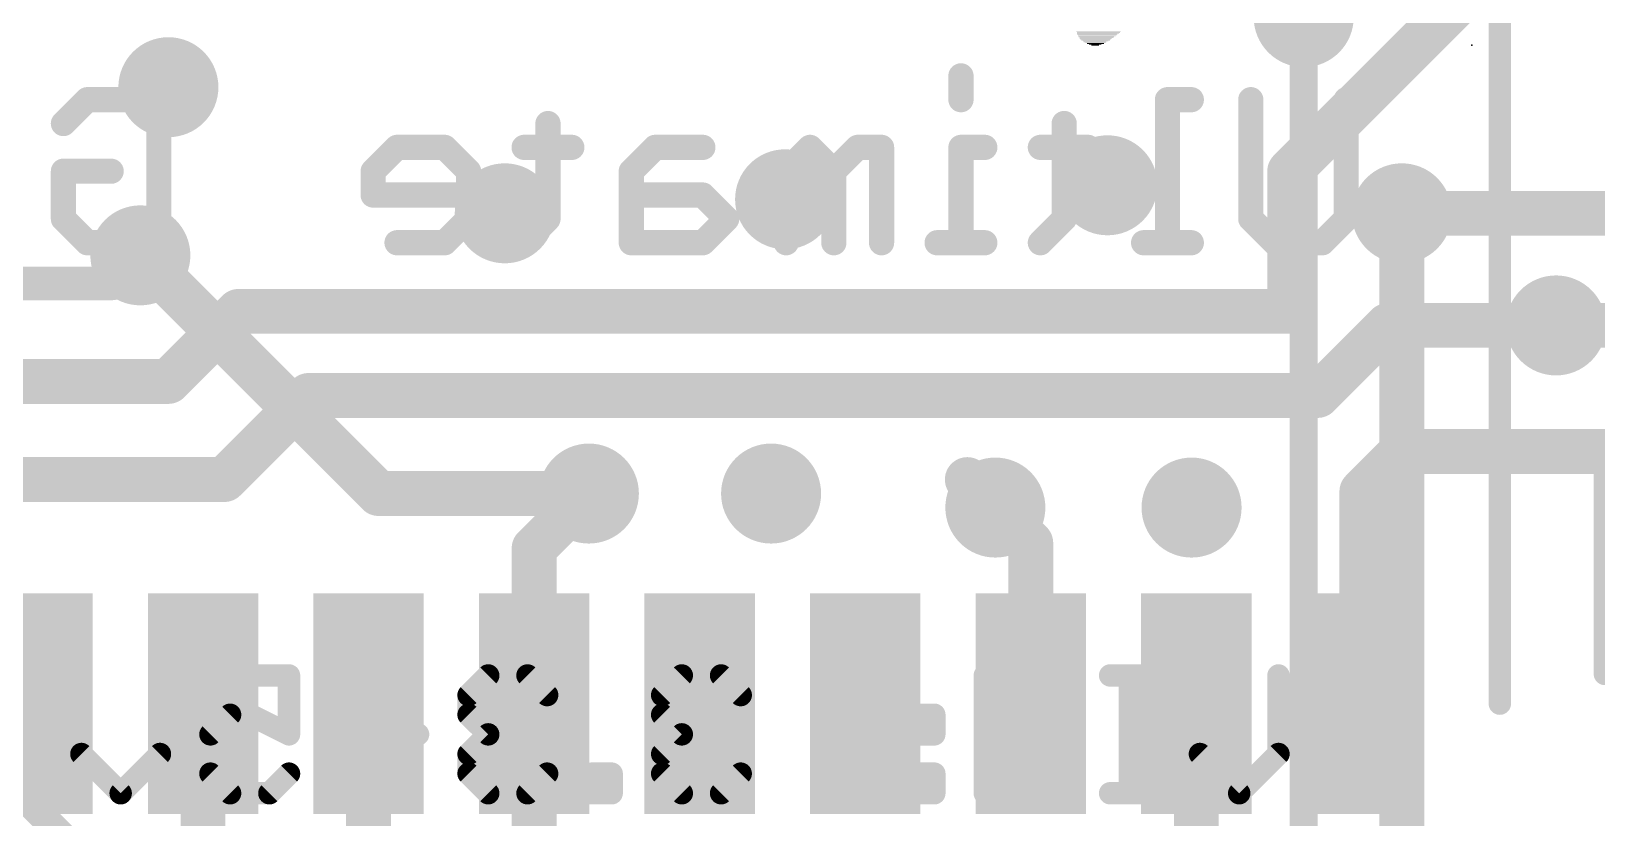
# Model space of a CAD drawing. Extents: x -2.5 to 35.7, y -0.6 to 34.3.
# Drawn here: x 6.89 to 21.07, y 8.49 to 15.62 of the extents above; entities that cross this region are included whole.
import ezdxf

# ---------------------------------------------------------------- set-up
doc = ezdxf.new("R2010")
doc.units = 0
for name, color, linetype in [('1', 12, 'CONTINUOUS'), ('16', 132, 'CONTINUOUS'), ('18', 110, 'CONTINUOUS'), ('21', 40, 'CONTINUOUS'), ('22', 6, 'CONTINUOUS'), ('24', 53, 'CONTINUOUS')]:
    doc.layers.add(name, color=color, linetype=linetype)

# ---------------------------------------------------------------- blocks, each defined once
blk = doc.blocks.new('RECT')
blk.add_solid([(-0.5, -0.5), (0.5, -0.5), (-0.5, 0.5), (0.5, 0.5)])
blk = doc.blocks.new('ROUNDV')
at = {"const_width": 0.5}
blk.add_lwpolyline([(0, -0.25, 1), (0, 0.25, 1), (0, -0.25)], format="xyb", dxfattribs=at)

msp = doc.modelspace()

# ---------------------------------------------------------------- linework, layer by layer
at = {"layer": '1'}
for points, const_width in [([(18.288, 14.351), (19.981, 16.044)], 0.4064), ([(18.288, 13.081), (18.288, 14.351)], 0.4064), ([(21.68, 13.97), (19.304, 13.97)], 0.4064), ([(7.62, 13.335), (7.874, 13.589)], 0.3048), ([(4.191, 13.335), (7.62, 13.335)], 0.3048), ([(8.128, 12.446), (8.763, 13.081)], 0.4064), ([(8.763, 13.081), (18.288, 13.081)], 0.4064), ([(19.177, 12.954), (18.542, 12.319)], 0.4064), ([(19.177, 12.954), (20.701, 12.954)], 0.4064), ([(5.334, 12.446), (8.128, 12.446)], 0.4064), ([(9.398, 12.319), (8.636, 11.557)], 0.4064), ([(18.542, 12.319), (9.398, 12.319)], 0.4064), ([(18.942, 11.449), (19.304, 11.811)], 0.4064), ([(19.304, 11.811), (21.59, 11.811)], 0.4064), ([(8.636, 11.557), (5.969, 11.557)], 0.4064), ([(11.442, 10.934), (11.938, 11.43)], 0.4064), ([(18.942, 9.526), (18.942, 11.449)], 0.4064), ([(15.942, 10.982), (15.621, 11.303)], 0.4064), ([(11.442, 9.526), (11.442, 10.934)], 0.4064), ([(15.942, 9.526), (15.942, 10.982)], 0.4064), ([(8.442, 8.188), (8.442, 9.526)], 0.4064), ([(9.942, 7.656), (9.942, 9.526)], 0.4064), ([(11.442, 7.378), (11.442, 9.526)], 0.4064), ([(17.442, 7.79), (17.442, 9.526)], 0.4064)]:
    msp.add_lwpolyline(points, dxfattribs=dict(at, const_width=const_width))
for points, const_width in [([(18.3896, 14.351, 1), (18.1864, 14.351)], 0.2032), ([(18.2162, 14.4228, 1), (18.3598, 14.2792)], 0.2032), ([(19.304, 14.0716, 1), (19.304, 13.8684)], 0.2032), ([(7.9279, 13.5351, 1), (7.8201, 13.6429)], 0.1524), ([(7.62, 13.2588, 1), (7.62, 13.4112)], 0.1524), ([(7.5661, 13.3889, 1), (7.6739, 13.2811)], 0.1524), ([(8.763, 13.1826, 1), (8.763, 12.9794)], 0.2032), ([(8.8348, 13.0092, 1), (8.6912, 13.1528)], 0.2032), ([(18.288, 12.9794, 1), (18.288, 13.1826)], 0.2032), ([(18.1864, 13.081, 1), (18.3896, 13.081)], 0.2032), ([(19.177, 13.0556, 1), (19.177, 12.8524)], 0.2032), ([(19.2488, 12.8822, 1), (19.1052, 13.0258)], 0.2032), ([(20.701, 12.8524, 1), (20.701, 13.0556)], 0.2032), ([(8.128, 12.3444, 1), (8.128, 12.5476)], 0.2032), ([(8.0562, 12.5178, 1), (8.1998, 12.3742)], 0.2032), ([(9.398, 12.4206, 1), (9.398, 12.2174)], 0.2032), ([(9.4698, 12.2472, 1), (9.3262, 12.3908)], 0.2032), ([(18.4702, 12.3908, 1), (18.6138, 12.2472)], 0.2032), ([(18.542, 12.2174, 1), (18.542, 12.4206)], 0.2032), ([(19.304, 11.9126, 1), (19.304, 11.7094)], 0.2032), ([(19.3758, 11.7392, 1), (19.2322, 11.8828)], 0.2032), ([(8.5642, 11.6288, 1), (8.7078, 11.4852)], 0.2032), ([(8.636, 11.4554, 1), (8.636, 11.6586)], 0.2032), ([(12.0098, 11.3582, 1), (11.8662, 11.5018)], 0.2032), ([(19.0436, 11.449, 1), (18.8404, 11.449)], 0.2032), ([(15.6928, 11.3748, 1), (15.5492, 11.2312)], 0.2032), ([(18.8702, 11.5208, 1), (19.0138, 11.3772)], 0.2032), ([(11.5436, 10.934, 1), (11.3404, 10.934)], 0.2032), ([(11.3702, 11.0058, 1), (11.5138, 10.8622)], 0.2032), ([(16.0436, 10.982, 1), (15.8404, 10.982)], 0.2032), ([(15.8702, 10.9102, 1), (16.0138, 11.0538)], 0.2032), ([(8.5436, 9.526, 1), (8.3404, 9.526)], 0.2032), ([(10.0436, 9.526, 1), (9.8404, 9.526)], 0.2032), ([(11.5436, 9.526, 1), (11.3404, 9.526)], 0.2032), ([(17.5436, 9.526, 1), (17.3404, 9.526)], 0.2032), ([(11.3404, 9.526, 1), (11.5436, 9.526)], 0.2032), ([(15.8404, 9.526, 1), (16.0436, 9.526)], 0.2032), ([(18.8404, 9.526, 1), (19.0436, 9.526)], 0.2032)]:
    msp.add_lwpolyline(points, format="xyb", dxfattribs=dict(at, const_width=const_width))
at = {"layer": '16'}
for points, const_width in [([(18.415, 15.748), (18.415, 7.112)], 0.254), ([(19.304, 7.874), (19.304, 13.97)], 0.4064), ([(7.874, 13.589), (10.033, 11.43)], 0.4064), ([(20.701, 12.954), (22.479, 12.954)], 0.4064), ([(3.81, 11.684), (7.62, 7.874)], 0.254), ([(10.033, 11.43), (11.938, 11.43)], 0.4064), ([(15.621, 11.303), (15.367, 11.557)], 0.4064)]:
    msp.add_lwpolyline(points, dxfattribs=dict(at, const_width=const_width))
at = {"layer": '16', "const_width": 0.2032}
for points in [[(19.4056, 13.97, 1), (19.2024, 13.97)], [(7.9458, 13.6608, 1), (7.8022, 13.5172)], [(20.701, 13.0556, 1), (20.701, 12.8524)], [(10.033, 11.5316, 1), (10.033, 11.3284)], [(11.938, 11.3284, 1), (11.938, 11.5316)], [(15.4388, 11.6288, 1), (15.2952, 11.4852)], [(9.9612, 11.3582, 1), (10.1048, 11.5018)], [(15.5492, 11.2312, 1), (15.6928, 11.3748)]]:
    msp.add_lwpolyline(points, format="xyb", dxfattribs=at)
at = {"layer": '21', "const_width": 0.2032}
for points in [[(20.192, 25.526), (20.192, 9.526)], [(21.144, 9.795), (21.144, 11.795)]]:
    msp.add_lwpolyline(points, dxfattribs=at)
at = {"layer": '21', "const_width": 0.1016}
for points in [[(21.1948, 11.795, 1), (21.0932, 11.795)], [(21.0932, 9.795, 1), (21.1948, 9.795)], [(20.1412, 9.526, 1), (20.2428, 9.526)]]:
    msp.add_lwpolyline(points, format="xyb", dxfattribs=at)
at = {"layer": '22'}
for points, const_width in [([(15.3666, 15.2159, 1), (15.2523, 15.2159)], 0.1143), ([(7.3931, 15.057, 1), (7.3931, 14.9427)], 0.1143), ([(7.4335, 14.9594, 1), (7.3527, 15.0402)], 0.1143), ([(7.8657, 15.0402, 1), (7.7849, 14.9594)], 0.1143), ([(7.8253, 14.9427, 1), (7.8253, 15.057)], 0.1143), ([(15.2523, 14.9998, 1), (15.3666, 14.9998)], 0.1143), ([(17.1805, 15.057, 1), (17.1805, 14.9427)], 0.1143), ([(17.2376, 14.9998, 1), (17.1233, 14.9998)], 0.1143), ([(17.3966, 14.9427, 1), (17.3966, 15.057)], 0.1143), ([(17.9927, 14.9998, 1), (17.8784, 14.9998)], 0.1143), ([(18.857, 14.9998, 1), (18.7427, 14.9998)], 0.1143), ([(8.0985, 14.7837, 1), (7.9842, 14.7837)], 0.1143), ([(11.6245, 14.7837, 1), (11.5102, 14.7837)], 0.1143), ([(16.3021, 14.7837, 1), (16.1878, 14.7837)], 0.1143), ([(7.1366, 14.8241, 1), (7.2175, 14.7433)], 0.1143), ([(8.001, 14.7433, 1), (8.0818, 14.8241)], 0.1143), ([(10.1997, 14.6248, 1), (10.1997, 14.5105)], 0.1143), ([(10.2401, 14.5272, 1), (10.1593, 14.608)], 0.1143), ([(10.6723, 14.608, 1), (10.5915, 14.5272)], 0.1143), ([(10.6319, 14.5105, 1), (10.6319, 14.6248)], 0.1143), ([(11.3513, 14.6248, 1), (11.3513, 14.5105)], 0.1143), ([(11.7835, 14.5105, 1), (11.7835, 14.6248)], 0.1143), ([(12.5385, 14.6248, 1), (12.5385, 14.5105)], 0.1143), ([(12.5789, 14.5272, 1), (12.4981, 14.608)], 0.1143), ([(12.9707, 14.5105, 1), (12.9707, 14.6248)], 0.1143), ([(13.9822, 14.608, 1), (13.9014, 14.5272)], 0.1143), ([(13.9822, 14.5272, 1), (13.9014, 14.608)], 0.1143), ([(14.3739, 14.6248, 1), (14.3739, 14.5105)], 0.1143), ([(14.4143, 14.5272, 1), (14.3335, 14.608)], 0.1143), ([(14.6472, 14.5676, 1), (14.5329, 14.5676)], 0.1143), ([(14.59, 14.5105, 1), (14.59, 14.6248)], 0.1143), ([(15.3666, 14.5676, 1), (15.2523, 14.5676)], 0.1143), ([(15.3095, 14.6248, 1), (15.3095, 14.5105)], 0.1143), ([(15.5255, 14.5105, 1), (15.5255, 14.6248)], 0.1143), ([(16.0289, 14.6248, 1), (16.0289, 14.5105)], 0.1143), ([(16.4611, 14.5105, 1), (16.4611, 14.6248)], 0.1143), ([(7.2342, 14.3516, 1), (7.1199, 14.3516)], 0.1143), ([(7.1771, 14.4087, 1), (7.1771, 14.2944)], 0.1143), ([(7.6092, 14.2944, 1), (7.6092, 14.4087)], 0.1143), ([(9.9432, 14.392, 1), (10.024, 14.3111)], 0.1143), ([(10.0408, 14.3516, 1), (9.9265, 14.3516)], 0.1143), ([(10.9051, 14.3516, 1), (10.7908, 14.3516)], 0.1143), ([(10.8075, 14.3111, 1), (10.8884, 14.392)], 0.1143), ([(12.3796, 14.3516, 1), (12.2653, 14.3516)], 0.1143), ([(12.282, 14.392, 1), (12.3628, 14.3111)], 0.1143), ([(13.7828, 14.3516, 1), (13.6685, 14.3516)], 0.1143), ([(13.6853, 14.392, 1), (13.7661, 14.3111)], 0.1143), ([(14.215, 14.3516, 1), (14.1007, 14.3516)], 0.1143), ([(14.1174, 14.392, 1), (14.1983, 14.3111)], 0.1143), ([(14.1174, 14.3111, 1), (14.1983, 14.392)], 0.1143), ([(9.9836, 14.1926, 1), (9.9836, 14.0783)], 0.1143), ([(9.9265, 14.1355, 1), (10.0408, 14.1355)], 0.1143), ([(10.8479, 14.0783, 1), (10.8479, 14.1926)], 0.1143), ([(12.3224, 14.1926, 1), (12.3224, 14.0783)], 0.1143), ([(13.0111, 14.1759, 1), (12.9302, 14.0951)], 0.1143), ([(12.9707, 14.0783, 1), (12.9707, 14.1926)], 0.1143), ([(7.2175, 13.9598, 1), (7.1366, 13.879)], 0.1143), ([(7.1199, 13.9194, 1), (7.2342, 13.9194)], 0.1143), ([(7.9842, 13.9194, 1), (8.0985, 13.9194)], 0.1143), ([(8.0818, 13.879, 1), (8.001, 13.9598)], 0.1143), ([(10.7908, 13.9194, 1), (10.9051, 13.9194)], 0.1143), ([(10.8884, 13.879, 1), (10.8075, 13.9598)], 0.1143), ([(11.5102, 13.9194, 1), (11.6245, 13.9194)], 0.1143), ([(11.6078, 13.879, 1), (11.527, 13.9598)], 0.1143), ([(13.2272, 13.879, 1), (13.1463, 13.9598)], 0.1143), ([(13.1463, 13.879, 1), (13.2272, 13.9598)], 0.1143), ([(16.1878, 13.9194, 1), (16.3021, 13.9194)], 0.1143), ([(16.2854, 13.879, 1), (16.2046, 13.9598)], 0.1143), ([(17.9759, 13.9598, 1), (17.8951, 13.879)], 0.1143), ([(17.8784, 13.9194, 1), (17.9927, 13.9194)], 0.1143), ([(18.7427, 13.9194, 1), (18.857, 13.9194)], 0.1143), ([(18.8403, 13.879, 1), (18.7594, 13.9598)], 0.1143), ([(7.3931, 13.7605, 1), (7.3931, 13.6462)], 0.1143), ([(7.3527, 13.6629, 1), (7.4335, 13.7437)], 0.1143), ([(7.7849, 13.7437, 1), (7.8657, 13.6629)], 0.1143), ([(7.8253, 13.6462, 1), (7.8253, 13.7605)], 0.1143), ([(10.1997, 13.7605, 1), (10.1997, 13.6462)], 0.1143), ([(10.5915, 13.7437, 1), (10.6723, 13.6629)], 0.1143), ([(10.6319, 13.6462, 1), (10.6319, 13.7605)], 0.1143), ([(11.3109, 13.7437, 1), (11.3917, 13.6629)], 0.1143), ([(12.3224, 13.7605, 1), (12.3224, 13.6462)], 0.1143), ([(12.2653, 13.7033, 1), (12.3796, 13.7033)], 0.1143), ([(12.9302, 13.7437, 1), (13.0111, 13.6629)], 0.1143), ([(12.9707, 13.6462, 1), (12.9707, 13.7605)], 0.1143), ([(13.6685, 13.7033, 1), (13.7828, 13.7033)], 0.1143), ([(14.1007, 13.7033, 1), (14.215, 13.7033)], 0.1143), ([(14.5329, 13.7033, 1), (14.6472, 13.7033)], 0.1143), ([(15.0934, 13.7605, 1), (15.0934, 13.6462)], 0.1143), ([(15.2523, 13.7033, 1), (15.3666, 13.7033)], 0.1143), ([(15.5255, 13.6462, 1), (15.5255, 13.7605)], 0.1143), ([(15.9885, 13.7437, 1), (16.0693, 13.6629)], 0.1143), ([(16.9644, 13.7605, 1), (16.9644, 13.6462)], 0.1143), ([(17.1233, 13.7033, 1), (17.2376, 13.7033)], 0.1143), ([(17.3966, 13.6462, 1), (17.3966, 13.7605)], 0.1143), ([(18.1516, 13.7605, 1), (18.1516, 13.6462)], 0.1143), ([(18.1112, 13.6629, 1), (18.192, 13.7437)], 0.1143), ([(18.5434, 13.7437, 1), (18.6242, 13.6629)], 0.1143), ([(18.5838, 13.6462, 1), (18.5838, 13.7605)], 0.1143), ([(7.3906, 9.7813, 1), (7.289, 9.7813)], 0.1016), ([(8.1024, 9.7813, 1), (8.0008, 9.7813)], 0.1016), ([(8.5092, 9.8321, 1), (8.5092, 9.7305)], 0.1016), ([(9.2718, 9.7813, 1), (9.1702, 9.7813)], 0.1016), ([(9.221, 9.7305, 1), (9.221, 9.8321)], 0.1016), ([(11.026, 9.8321, 1), (11.026, 9.7305)], 0.1016), ([(11.0619, 9.7454, 1), (10.99, 9.8172)], 0.1016), ([(11.4178, 9.8172, 1), (11.346, 9.7454)], 0.1016), ([(11.3819, 9.7305, 1), (11.3819, 9.8321)], 0.1016), ([(12.7801, 9.8321, 1), (12.7801, 9.7305)], 0.1016), ([(12.816, 9.7454, 1), (12.7441, 9.8172)], 0.1016), ([(13.1719, 9.8172, 1), (13.1, 9.7454)], 0.1016), ([(13.136, 9.7305, 1), (13.136, 9.8321)], 0.1016), ([(15.5764, 9.7813, 1), (15.4748, 9.7813)], 0.1016), ([(16.2882, 9.7813, 1), (16.1866, 9.7813)], 0.1016), ([(16.2797, 9.7531, 1), (16.1951, 9.8095)], 0.1016), ([(16.6611, 9.8321, 1), (16.6611, 9.7305)], 0.1016), ([(16.8899, 9.7813, 1), (16.7883, 9.7813)], 0.1016), ([(17.017, 9.7305, 1), (17.017, 9.8321)], 0.1016), ([(17.5254, 9.7813, 1), (17.4238, 9.7813)], 0.1016), ([(18.2372, 9.7813, 1), (18.1356, 9.7813)], 0.1016), ([(10.8988, 9.6034, 1), (10.7972, 9.6034)], 0.1016), ([(10.8121, 9.6393, 1), (10.8839, 9.5674)], 0.1016), ([(11.5239, 9.5674, 1), (11.5957, 9.6393)], 0.1016), ([(12.6529, 9.6034, 1), (12.5513, 9.6034)], 0.1016), ([(12.5662, 9.6393, 1), (12.638, 9.5674)], 0.1016), ([(13.278, 9.5674, 1), (13.3498, 9.6393)], 0.1016), ([(8.6872, 9.4762, 1), (8.6872, 9.3746)], 0.1016), ([(8.7231, 9.3895, 1), (8.6513, 9.4613)], 0.1016), ([(8.8878, 9.4708, 1), (8.8424, 9.38)], 0.1016), ([(8.8651, 9.3746, 1), (8.8651, 9.4762)], 0.1016), ([(10.8839, 9.4613, 1), (10.8121, 9.3895)], 0.1016), ([(12.638, 9.4613, 1), (12.5662, 9.3895)], 0.1016), ([(14.8901, 9.4762, 1), (14.8901, 9.3746)], 0.1016), ([(14.9409, 9.4254, 1), (14.8393, 9.4254)], 0.1016), ([(15.1188, 9.4254, 1), (15.0172, 9.4254)], 0.1016), ([(15.068, 9.3746, 1), (15.068, 9.4762)], 0.1016), ([(10.7972, 9.4254, 1), (10.8988, 9.4254)], 0.1016), ([(12.5513, 9.4254, 1), (12.6529, 9.4254)], 0.1016), ([(8.56, 9.2475, 1), (8.4584, 9.2475)], 0.1016), ([(8.4733, 9.2834, 1), (8.5451, 9.2115)], 0.1016), ([(9.1702, 9.2475, 1), (9.2718, 9.2475)], 0.1016), ([(9.1983, 9.202, 1), (9.2437, 9.2929)], 0.1016), ([(9.6786, 9.2983, 1), (9.6786, 9.1967)], 0.1016), ([(10.3904, 9.1967, 1), (10.3904, 9.2983)], 0.1016), ([(11.026, 9.2983, 1), (11.026, 9.1967)], 0.1016), ([(11.0619, 9.2115, 1), (10.99, 9.2834)], 0.1016), ([(10.99, 9.2115, 1), (11.0619, 9.2834)], 0.1016), ([(11.2039, 9.1967, 1), (11.2039, 9.2983)], 0.1016), ([(12.7801, 9.2983, 1), (12.7801, 9.1967)], 0.1016), ([(12.816, 9.2115, 1), (12.7441, 9.2834)], 0.1016), ([(12.7441, 9.2115, 1), (12.816, 9.2834)], 0.1016), ([(12.958, 9.1967, 1), (12.958, 9.2983)], 0.1016), ([(14.8901, 9.2983, 1), (14.8901, 9.1967)], 0.1016), ([(14.8393, 9.2475, 1), (14.9409, 9.2475)], 0.1016), ([(15.0172, 9.2475, 1), (15.1188, 9.2475)], 0.1016), ([(15.068, 9.1967, 1), (15.068, 9.2983)], 0.1016), ([(7.3757, 9.1054, 1), (7.3039, 9.0336)], 0.1016), ([(7.289, 9.0695, 1), (7.3906, 9.0695)], 0.1016), ([(8.0008, 9.0695, 1), (8.1024, 9.0695)], 0.1016), ([(8.0876, 9.0336, 1), (8.0157, 9.1054)], 0.1016), ([(10.8988, 9.0695, 1), (10.7972, 9.0695)], 0.1016), ([(10.8121, 9.1054, 1), (10.8839, 9.0336)], 0.1016), ([(12.6529, 9.0695, 1), (12.5513, 9.0695)], 0.1016), ([(12.5662, 9.1054, 1), (12.638, 9.0336)], 0.1016), ([(17.5105, 9.1054, 1), (17.4387, 9.0336)], 0.1016), ([(17.4238, 9.0695, 1), (17.5254, 9.0695)], 0.1016), ([(18.1356, 9.0695, 1), (18.2372, 9.0695)], 0.1016), ([(18.2223, 9.0336, 1), (18.1505, 9.1054)], 0.1016), ([(8.5451, 8.9275, 1), (8.4733, 8.8556)], 0.1016), ([(8.4584, 8.8916, 1), (8.56, 8.8916)], 0.1016), ([(9.2569, 8.8556, 1), (9.1851, 8.9275)], 0.1016), ([(10.8839, 8.9275, 1), (10.8121, 8.8556)], 0.1016), ([(10.7972, 8.8916, 1), (10.8988, 8.8916)], 0.1016), ([(11.5957, 8.8556, 1), (11.5239, 8.9275)], 0.1016), ([(11.9666, 8.9424, 1), (11.9666, 8.8407)], 0.1016), ([(12.0174, 8.8916, 1), (11.9158, 8.8916)], 0.1016), ([(12.1953, 8.8916, 1), (12.0937, 8.8916)], 0.1016), ([(12.1445, 8.8407, 1), (12.1445, 8.9424)], 0.1016), ([(12.638, 8.9275, 1), (12.5662, 8.8556)], 0.1016), ([(12.5513, 8.8916, 1), (12.6529, 8.8916)], 0.1016), ([(13.3498, 8.8556, 1), (13.278, 8.9275)], 0.1016), ([(14.8901, 8.9424, 1), (14.8901, 8.8407)], 0.1016), ([(14.9409, 8.8916, 1), (14.8393, 8.8916)], 0.1016), ([(15.1188, 8.8916, 1), (15.0172, 8.8916)], 0.1016), ([(15.068, 8.8407, 1), (15.068, 8.9424)], 0.1016), ([(7.6598, 8.7495, 1), (7.7316, 8.6777)], 0.1016), ([(7.6598, 8.6777, 1), (7.7316, 8.7495)], 0.1016), ([(8.6872, 8.7644, 1), (8.6872, 8.6628)], 0.1016), ([(8.6513, 8.6777, 1), (8.7231, 8.7495)], 0.1016), ([(9.0072, 8.7495, 1), (9.079, 8.6777)], 0.1016), ([(9.0431, 8.6628, 1), (9.0431, 8.7644)], 0.1016), ([(11.026, 8.7644, 1), (11.026, 8.6628)], 0.1016), ([(10.99, 8.6777, 1), (11.0619, 8.7495)], 0.1016), ([(11.346, 8.7495, 1), (11.4178, 8.6777)], 0.1016), ([(11.3819, 8.6628, 1), (11.3819, 8.7644)], 0.1016), ([(11.9666, 8.7644, 1), (11.9666, 8.6628)], 0.1016), ([(12.1445, 8.6628, 1), (12.1445, 8.7644)], 0.1016), ([(12.7801, 8.7644, 1), (12.7801, 8.6628)], 0.1016), ([(12.7441, 8.6777, 1), (12.816, 8.7495)], 0.1016), ([(13.1, 8.7495, 1), (13.1719, 8.6777)], 0.1016), ([(13.136, 8.6628, 1), (13.136, 8.7644)], 0.1016), ([(14.8901, 8.7644, 1), (14.8901, 8.6628)], 0.1016), ([(15.068, 8.6628, 1), (15.068, 8.7644)], 0.1016), ([(16.6611, 8.7644, 1), (16.6611, 8.6628)], 0.1016), ([(17.017, 8.6628, 1), (17.017, 8.7644)], 0.1016), ([(17.7946, 8.7495, 1), (17.8664, 8.6777)], 0.1016), ([(17.7946, 8.6777, 1), (17.8664, 8.7495)], 0.1016), ([(11.9158, 8.7136, 1), (12.0174, 8.7136)], 0.1016), ([(12.0937, 8.7136, 1), (12.1953, 8.7136)], 0.1016), ([(14.8393, 8.7136, 1), (14.9409, 8.7136)], 0.1016), ([(15.0172, 8.7136, 1), (15.1188, 8.7136)], 0.1016), ([(15.4833, 8.7418, 1), (15.5679, 8.6854)], 0.1016), ([(15.4748, 8.7136, 1), (15.5764, 8.7136)], 0.1016), ([(16.1866, 8.7136, 1), (16.2882, 8.7136)], 0.1016), ([(16.7883, 8.7136, 1), (16.8899, 8.7136)], 0.1016)]:
    msp.add_lwpolyline(points, format="xyb", dxfattribs=dict(at, const_width=const_width))
for points, const_width in [([(15.3095, 15.2159), (15.3095, 14.9998)], 0.2286), ([(7.1771, 14.7837), (7.3931, 14.9998)], 0.2286), ([(7.3931, 14.9998), (7.8253, 14.9998)], 0.2286), ([(7.8253, 14.9998), (8.0414, 14.7837)], 0.2286), ([(17.3966, 14.9998), (17.1805, 14.9998)], 0.2286), ([(17.1805, 14.9998), (17.1805, 13.7033)], 0.2286), ([(17.9355, 13.9194), (17.9355, 14.9998)], 0.2286), ([(18.7999, 14.9998), (18.7999, 13.9194)], 0.2286), ([(8.0414, 14.7837), (8.0414, 13.9194)], 0.2286), ([(11.5674, 14.7837), (11.5674, 13.9194)], 0.2286), ([(16.245, 14.7837), (16.245, 13.9194)], 0.2286), ([(10.1997, 14.5676), (9.9836, 14.3516)], 0.2286), ([(10.6319, 14.5676), (10.1997, 14.5676)], 0.2286), ([(10.8479, 14.3516), (10.6319, 14.5676)], 0.2286), ([(11.7835, 14.5676), (11.3513, 14.5676)], 0.2286), ([(12.5385, 14.5676), (12.3224, 14.3516)], 0.2286), ([(12.9707, 14.5676), (12.5385, 14.5676)], 0.2286), ([(13.9418, 14.5676), (13.7257, 14.3516)], 0.2286), ([(14.1579, 14.3516), (13.9418, 14.5676)], 0.2286), ([(14.3739, 14.5676), (14.1579, 14.3516)], 0.2286), ([(14.59, 14.5676), (14.3739, 14.5676)], 0.2286), ([(14.59, 13.7033), (14.59, 14.5676)], 0.2286), ([(15.5255, 14.5676), (15.3095, 14.5676)], 0.2286), ([(15.3095, 14.5676), (15.3095, 13.7033)], 0.2286), ([(16.4611, 14.5676), (16.0289, 14.5676)], 0.2286), ([(7.1771, 13.9194), (7.1771, 14.3516)], 0.2286), ([(7.1771, 14.3516), (7.6092, 14.3516)], 0.2286), ([(9.9836, 14.3516), (9.9836, 14.1355)], 0.2286), ([(10.8479, 13.9194), (10.8479, 14.3516)], 0.2286), ([(12.3224, 14.3516), (12.3224, 13.7033)], 0.2286), ([(13.7257, 14.3516), (13.7257, 13.7033)], 0.2286), ([(14.1579, 14.3516), (14.1579, 13.7033)], 0.2286), ([(9.9836, 14.1355), (10.8479, 14.1355)], 0.2286), ([(12.9707, 14.1355), (12.3224, 14.1355)], 0.2286), ([(13.1867, 13.9194), (12.9707, 14.1355)], 0.2286), ([(7.3931, 13.7033), (7.1771, 13.9194)], 0.2286), ([(8.0414, 13.9194), (7.8253, 13.7033)], 0.2286), ([(10.6319, 13.7033), (10.8479, 13.9194)], 0.2286), ([(11.5674, 13.9194), (11.3513, 13.7033)], 0.2286), ([(12.9707, 13.7033), (13.1867, 13.9194)], 0.2286), ([(16.245, 13.9194), (16.0289, 13.7033)], 0.2286), ([(18.1516, 13.7033), (17.9355, 13.9194)], 0.2286), ([(18.7999, 13.9194), (18.5838, 13.7033)], 0.2286), ([(7.8253, 13.7033), (7.3931, 13.7033)], 0.2286), ([(10.1997, 13.7033), (10.6319, 13.7033)], 0.2286), ([(12.3224, 13.7033), (12.9707, 13.7033)], 0.2286), ([(15.5255, 13.7033), (15.0934, 13.7033)], 0.2286), ([(17.3966, 13.7033), (16.9644, 13.7033)], 0.2286), ([(18.5838, 13.7033), (18.1516, 13.7033)], 0.2286), ([(7.3398, 9.0695), (7.3398, 9.7813)], 0.2032), ([(8.0516, 9.7813), (8.0516, 9.0695)], 0.2032), ([(8.5092, 9.7813), (9.221, 9.7813)], 0.2032), ([(9.221, 9.7813), (9.221, 9.2475)], 0.2032), ([(11.026, 9.7813), (10.848, 9.6034)], 0.2032), ([(11.3819, 9.7813), (11.026, 9.7813)], 0.2032), ([(11.5598, 9.6034), (11.3819, 9.7813)], 0.2032), ([(12.7801, 9.7813), (12.6021, 9.6034)], 0.2032), ([(13.136, 9.7813), (12.7801, 9.7813)], 0.2032), ([(13.3139, 9.6034), (13.136, 9.7813)], 0.2032), ([(16.2374, 9.7813), (15.5256, 8.7136)], 0.2032), ([(15.5256, 8.7136), (15.5256, 9.7813)], 0.2032), ([(16.2374, 8.7136), (16.2374, 9.7813)], 0.2032), ([(17.017, 9.7813), (16.6611, 9.7813)], 0.2032), ([(16.8391, 8.7136), (16.8391, 9.7813)], 0.2032), ([(17.4746, 9.0695), (17.4746, 9.7813)], 0.2032), ([(18.1864, 9.7813), (18.1864, 9.0695)], 0.2032), ([(10.848, 9.6034), (10.848, 9.4254)], 0.2032), ([(12.6021, 9.6034), (12.6021, 9.4254)], 0.2032), ([(8.6872, 9.4254), (8.5092, 9.2475)], 0.2032), ([(8.8651, 9.4254), (8.6872, 9.4254)], 0.2032), ([(9.221, 9.2475), (8.8651, 9.4254)], 0.2032), ([(10.848, 9.4254), (11.026, 9.2475)], 0.2032), ([(12.6021, 9.4254), (12.7801, 9.2475)], 0.2032), ([(15.068, 9.4254), (14.8901, 9.4254)], 0.2032), ([(14.8901, 9.4254), (14.8901, 9.2475)], 0.2032), ([(15.068, 9.2475), (15.068, 9.4254)], 0.2032), ([(8.5092, 9.2475), (8.5092, 8.8916)], 0.2032), ([(10.3904, 9.2475), (9.6786, 9.2475)], 0.2032), ([(11.026, 9.2475), (10.848, 9.0695)], 0.2032), ([(11.026, 9.2475), (11.2039, 9.2475)], 0.2032), ([(12.7801, 9.2475), (12.6021, 9.0695)], 0.2032), ([(12.7801, 9.2475), (12.958, 9.2475)], 0.2032), ([(14.8901, 9.2475), (15.068, 9.2475)], 0.2032), ([(7.6957, 8.7136), (7.3398, 9.0695)], 0.2032), ([(8.0516, 9.0695), (7.6957, 8.7136)], 0.2032), ([(10.848, 9.0695), (10.848, 8.8916)], 0.2032), ([(12.6021, 9.0695), (12.6021, 8.8916)], 0.2032), ([(17.8305, 8.7136), (17.4746, 9.0695)], 0.2032), ([(18.1864, 9.0695), (17.8305, 8.7136)], 0.2032), ([(8.5092, 8.8916), (8.6872, 8.7136)], 0.2032), ([(9.0431, 8.7136), (9.221, 8.8916)], 0.2032), ([(10.848, 8.8916), (11.026, 8.7136)], 0.2032), ([(11.3819, 8.7136), (11.5598, 8.8916)], 0.2032), ([(12.1445, 8.8916), (11.9666, 8.8916)], 0.2032), ([(11.9666, 8.8916), (11.9666, 8.7136)], 0.2032), ([(12.1445, 8.7136), (12.1445, 8.8916)], 0.2032), ([(12.6021, 8.8916), (12.7801, 8.7136)], 0.2032), ([(13.136, 8.7136), (13.3139, 8.8916)], 0.2032), ([(15.068, 8.8916), (14.8901, 8.8916)], 0.2032), ([(14.8901, 8.8916), (14.8901, 8.7136)], 0.2032), ([(15.068, 8.7136), (15.068, 8.8916)], 0.2032), ([(8.6872, 8.7136), (9.0431, 8.7136)], 0.2032), ([(11.026, 8.7136), (11.3819, 8.7136)], 0.2032), ([(11.9666, 8.7136), (12.1445, 8.7136)], 0.2032), ([(12.7801, 8.7136), (13.136, 8.7136)], 0.2032), ([(14.8901, 8.7136), (15.068, 8.7136)], 0.2032), ([(17.017, 8.7136), (16.6611, 8.7136)], 0.2032)]:
    msp.add_lwpolyline(points, dxfattribs=dict(at, const_width=const_width))
at = {"layer": '24'}
msp.add_point((19.939, 15.494), dxfattribs=at)

# ---------------------------------------------------------------- block references
at = {"layer": '1', "xscale": 2, "rotation": 90}
for p in [(6.942, 9.526), (8.442, 9.526), (9.942, 9.526), (11.442, 9.526), (12.942, 9.526), (14.442, 9.526), (15.942, 9.526), (17.442, 9.526), (18.942, 9.526)]:
    msp.add_blockref('RECT', p, dxfattribs=at)
at = {"layer": '18', "xscale": 0.9064, "yscale": 0.9064}
for p in [(18.415, 15.748), (18.415, 15.748), (8.128, 15.113), (8.128, 15.113), (16.637, 14.224), (16.637, 14.224), (13.716, 14.097), (13.716, 14.097), (11.176, 13.97), (11.176, 13.97), (19.304, 13.97), (19.304, 13.97), (7.874, 13.589), (7.874, 13.589), (20.701, 12.954), (20.701, 12.954), (11.938, 11.43), (11.938, 11.43), (13.589, 11.43), (13.589, 11.43), (15.621, 11.303), (15.621, 11.303), (17.399, 11.303), (17.399, 11.303)]:
    msp.add_blockref('ROUNDV', p, dxfattribs=at)
at = {"layer": '22', "rotation": 180}
for p, xscale, yscale in [((16.5557, 15.6159), 0.4038, 0.0076), ((16.5557, 15.6083), 0.3886, 0.0076), ((16.5519, 15.6007), 0.381, 0.0076), ((16.5443, 15.5931), 0.3658, 0.0076), ((16.5404, 15.5778), 0.3429, 0.0076), ((16.5443, 15.5855), 0.3505, 0.0077), ((16.5367, 15.5702), 0.3201, 0.0076), ((16.5367, 15.5626), 0.3048, 0.0076), ((16.5291, 15.555), 0.2895, 0.0076), ((16.5291, 15.5474), 0.2743, 0.0077), ((16.5291, 15.5397), 0.2591, 0.0076), ((16.529, 15.5321), 0.2286, 0.0076), ((16.5252, 15.5245), 0.2057, 0.0076), ((16.5291, 15.5169), 0.1829, 0.0076), ((16.529, 15.5093), 0.1524, 0.0077), ((16.5252, 15.5016), 0.1143, 0.0076), ((16.5252, 15.494), 0.0686, 0.0076)]:
    msp.add_blockref('RECT', p, dxfattribs=dict(at, xscale=xscale, yscale=yscale))

doc.saveas('drawing.dxf')
